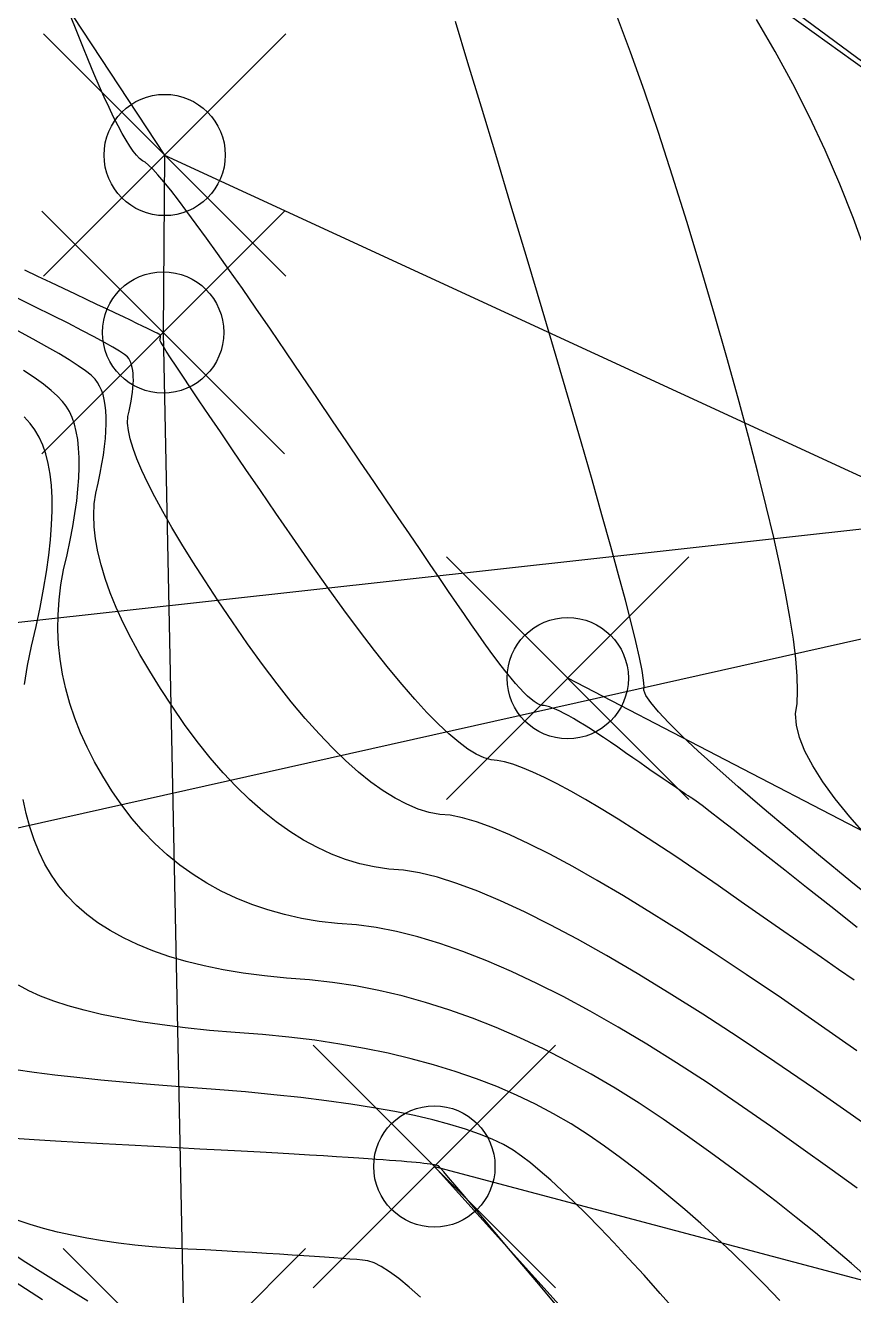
# Model space of a CAD drawing. Extents: x 83 to 1412852, y -76 to 4931706.
# Drawn here: x 1412644.17 to 1412649.64, y 4931551.01 to 4931559.38 of the extents above; entities that cross this region are included whole.
import ezdxf

# ---------------------------------------------------------------- set-up
doc = ezdxf.new("R2010")
doc.units = 0
doc.header["$MEASUREMENT"] = 0
doc.header["$PDMODE"] = 35
doc.header["$PDSIZE"] = 0.8
doc.layers.get('0').update_dxf_attribs({"color": 1, "linetype": 'CONTINUOUS'})
doc.layers.add('Ground topo-Rev01', color=1, linetype='CONTINUOUS')
doc.layers.add('New scratch layer', color=1, linetype='CONTINUOUS')

msp = doc.modelspace()

# ---------------------------------------------------------------- linework, layer by layer
for points in [[(1412625.83, 4931580.38), (1412628.75, 4931581.8), (1412632.64, 4931582.21), (1412634.8, 4931580.2), (1412637.58, 4931576.34), (1412641.3, 4931568.83), (1412646.46, 4931561.43), (1412653.58, 4931556.32), (1412661.21, 4931552.91), (1412664.41, 4931553.01), (1412671.43, 4931552.25), (1412680.76, 4931551.75), (1412690.96, 4931557.29), (1412699.75, 4931563.42), (1412708.32, 4931567.05)], [(1412646.87, 4931551.86), (1412664.06, 4931547.3), (1412680.47, 4931547.31), (1412698.54, 4931552.49), (1412706.91, 4931556.07), (1412714.69, 4931563.43)], [(1412711.73, 4931562.82), (1412700.57, 4931556.35), (1412691.34, 4931552.07), (1412681.93, 4931548.05), (1412672.34, 4931547.94), (1412661.77, 4931549.26), (1412658.05, 4931550.37), (1412653.65, 4931552.02), (1412647.75, 4931555.08)], [(1412649.6611, 4931553.4366), (1412649.4863, 4931553.5745), (1412649.3268, 4931553.7002), (1412649.1825, 4931553.8138), (1412649.0534, 4931553.9152), (1412648.9395, 4931554.0045), (1412648.8408, 4931554.0816), (1412648.7574, 4931554.1466), (1412648.6892, 4931554.1994), (1412648.6362, 4931554.2401), (1412648.5985, 4931554.2687), (1412648.5759, 4931554.2851), (1412648.5686, 4931554.2894), (1412648.5586, 4931554.2956), (1412648.5458, 4931554.3038), (1412648.5303, 4931554.3139), (1412648.5121, 4931554.326), (1412648.4912, 4931554.3401), (1412648.4675, 4931554.3562), (1412648.4411, 4931554.3742), (1412648.4119, 4931554.3941), (1412648.3801, 4931554.416), (1412648.3455, 4931554.4399), (1412648.3082, 4931554.4657), (1412648.2681, 4931554.4935), (1412648.2254, 4931554.5233), (1412648.1799, 4931554.555), (1412648.1316, 4931554.5887), (1412648.0807, 4931554.6244), (1412648.0321, 4931554.6578), (1412647.9857, 4931554.6892), (1412647.9418, 4931554.7183), (1412647.9001, 4931554.7453), (1412647.8608, 4931554.7701), (1412647.8237, 4931554.7928), (1412647.789, 4931554.8132), (1412647.7567, 4931554.8316), (1412647.7266, 4931554.8477), (1412647.6989, 4931554.8617), (1412647.6735, 4931554.8735), (1412647.6504, 4931554.8832), (1412647.6296, 4931554.8907), (1412647.6111, 4931554.896), (1412647.595, 4931554.8992), (1412647.5812, 4931554.9002), (1412647.5656, 4931554.905), (1412647.5482, 4931554.9136), (1412647.529, 4931554.926), (1412647.508, 4931554.9421), (1412647.4852, 4931554.9621), (1412647.4606, 4931554.9858), (1412647.4342, 4931555.0134), (1412647.4061, 4931555.0447), (1412647.3761, 4931555.0798), (1412647.3443, 4931555.1187), (1412647.3107, 4931555.1614), (1412647.2753, 4931555.2079), (1412647.2381, 4931555.2582), (1412647.1991, 4931555.3123), (1412647.1584, 4931555.3702), (1412647.1158, 4931555.4318), (1412647.0692, 4931555.4995), (1412647.0186, 4931555.5731), (1412646.964, 4931555.6527), (1412646.9054, 4931555.7383), (1412646.8428, 4931555.8299), (1412646.7761, 4931555.9275), (1412646.7055, 4931556.031), (1412646.6308, 4931556.1406), (1412646.5522, 4931556.2561), (1412646.4695, 4931556.3776), (1412646.3828, 4931556.5051), (1412646.2922, 4931556.6386), (1412646.1975, 4931556.778), (1412646.0988, 4931556.9235), (1412645.9961, 4931557.0749), (1412645.8894, 4931557.2324), (1412645.7882, 4931557.3805), (1412645.6927, 4931557.5194), (1412645.6028, 4931557.6491), (1412645.5185, 4931557.7694), (1412645.4398, 4931557.8806), (1412645.3666, 4931557.9824), (1412645.2991, 4931558.075), (1412645.2372, 4931558.1584), (1412645.1809, 4931558.2324), (1412645.1301, 4931558.2973), (1412645.085, 4931558.3528), (1412645.0455, 4931558.3991), (1412645.0115, 4931558.4362), (1412644.9832, 4931558.4639), (1412644.9605, 4931558.4825), (1412644.9433, 4931558.4917), (1412644.9247, 4931558.5069), (1412644.9046, 4931558.5281), (1412644.8831, 4931558.5552), (1412644.8601, 4931558.5883), (1412644.8356, 4931558.6273), (1412644.8096, 4931558.6722), (1412644.7822, 4931558.7231), (1412644.7533, 4931558.78), (1412644.723, 4931558.8427), (1412644.6911, 4931558.9115), (1412644.6578, 4931558.9862), (1412644.623, 4931559.0668), (1412644.5868, 4931559.1534), (1412644.5491, 4931559.2459), (1412644.5099, 4931559.3444), (1412644.4692, 4931559.4488)], [(1412649.8506, 4931553.5519), (1412649.6193, 4931553.7398), (1412649.4059, 4931553.9149), (1412649.2106, 4931554.0773), (1412649.0334, 4931554.227), (1412648.8743, 4931554.364), (1412648.7332, 4931554.4882), (1412648.6101, 4931554.5998), (1412648.5052, 4931554.6986), (1412648.4183, 4931554.7846), (1412648.3494, 4931554.858), (1412648.2986, 4931554.9186), (1412648.2659, 4931554.9666), (1412648.2512, 4931555.0017), (1412648.2546, 4931555.0242), (1412648.2511, 4931555.0674), (1412648.2408, 4931555.1313), (1412648.2236, 4931555.2158), (1412648.1995, 4931555.3211), (1412648.1686, 4931555.4471), (1412648.1308, 4931555.5938), (1412648.0861, 4931555.7612), (1412648.0346, 4931555.9493), (1412647.9762, 4931556.1582), (1412647.911, 4931556.3877), (1412647.8389, 4931556.6379), (1412647.7599, 4931556.9088), (1412647.6741, 4931557.2005), (1412647.5814, 4931557.5128), (1412647.4818, 4931557.8459), (1412647.3754, 4931558.1996), (1412647.2749, 4931558.5329), (1412647.1803, 4931558.8458), (1412647.0916, 4931559.1381), (1412647.0089, 4931559.4101)], [(1412649.725, 4931554.0383), (1412649.6124, 4931554.1652), (1412649.5151, 4931554.2846), (1412649.4331, 4931554.3967), (1412649.3665, 4931554.5012), (1412649.3153, 4931554.5984), (1412649.2794, 4931554.6881), (1412649.2588, 4931554.7704), (1412649.2536, 4931554.8452), (1412649.2638, 4931554.9126), (1412649.2674, 4931554.9955), (1412649.2645, 4931555.0938), (1412649.255, 4931555.2075), (1412649.239, 4931555.3367), (1412649.2164, 4931555.4813), (1412649.1873, 4931555.6413), (1412649.1516, 4931555.8168), (1412649.1094, 4931556.0077), (1412649.0606, 4931556.2141), (1412649.0053, 4931556.4359), (1412648.9434, 4931556.6731), (1412648.875, 4931556.9258), (1412648.8001, 4931557.1939), (1412648.7186, 4931557.4775), (1412648.6305, 4931557.7765), (1412648.5359, 4931558.091), (1412648.4419, 4931558.3914), (1412648.3485, 4931558.6779), (1412648.2557, 4931558.9505), (1412648.1634, 4931559.209), (1412648.0717, 4931559.4536)], [(1412649.7195, 4931557.881), (1412649.6356, 4931558.1107), (1412649.5451, 4931558.3373), (1412649.4482, 4931558.5608), (1412649.3447, 4931558.7813), (1412649.2348, 4931558.9987), (1412649.1183, 4931559.213), (1412648.9954, 4931559.4242)], [(1412649.6402, 4931553.0881), (1412649.5365, 4931553.1597), (1412649.4245, 4931553.2372), (1412649.3044, 4931553.3206), (1412649.1761, 4931553.4099), (1412649.0396, 4931553.5051), (1412648.8949, 4931553.6061), (1412648.7421, 4931553.7131), (1412648.5962, 4931553.8135), (1412648.4572, 4931553.9075), (1412648.3253, 4931553.9949), (1412648.2003, 4931554.0759), (1412648.0823, 4931554.1503), (1412647.9712, 4931554.2183), (1412647.8671, 4931554.2797), (1412647.77, 4931554.3347), (1412647.6798, 4931554.3832), (1412647.5966, 4931554.4252), (1412647.5204, 4931554.4606), (1412647.4511, 4931554.4896), (1412647.3888, 4931554.5121), (1412647.3334, 4931554.5281), (1412647.2851, 4931554.5376), (1412647.2437, 4931554.5406), (1412647.1975, 4931554.5541), (1412647.1466, 4931554.578), (1412647.0909, 4931554.6123), (1412647.0305, 4931554.6571), (1412646.9653, 4931554.7123), (1412646.8954, 4931554.778), (1412646.8207, 4931554.8541), (1412646.7412, 4931554.9407), (1412646.657, 4931555.0377), (1412646.5681, 4931555.1452), (1412646.4743, 4931555.2631), (1412646.3759, 4931555.3915), (1412646.2726, 4931555.5303), (1412646.1646, 4931555.6795), (1412646.0519, 4931555.8392), (1412645.9344, 4931556.0094), (1412645.8243, 4931556.1691), (1412645.7216, 4931556.3184), (1412645.6263, 4931556.4572), (1412645.5383, 4931556.5856), (1412645.4578, 4931556.7036), (1412645.3846, 4931556.8112), (1412645.3189, 4931556.9083), (1412645.2605, 4931556.9949), (1412645.2095, 4931557.0712), (1412645.1659, 4931557.137), (1412645.1297, 4931557.1924), (1412645.1009, 4931557.2373), (1412645.0795, 4931557.2718), (1412645.0654, 4931557.2959), (1412645.0588, 4931557.3095), (1412645.0595, 4931557.3127), (1412645.0602, 4931557.3158), (1412645.0608, 4931557.3187), (1412645.0612, 4931557.3215), (1412645.0616, 4931557.3242), (1412645.0619, 4931557.3267), (1412645.062, 4931557.329), (1412645.0621, 4931557.3313), (1412645.0621, 4931557.3334), (1412645.062, 4931557.3354), (1412645.0618, 4931557.3372), (1412645.0615, 4931557.3389), (1412645.0611, 4931557.3405), (1412645.0606, 4931557.3419), (1412645.0601, 4931557.3432), (1412645.0594, 4931557.3443), (1412645.0586, 4931557.3453), (1412645.0526, 4931557.3488), (1412645.0414, 4931557.3546), (1412645.0251, 4931557.3628), (1412645.0035, 4931557.3734), (1412644.9767, 4931557.3864), (1412644.9447, 4931557.4019), (1412644.9075, 4931557.4197), (1412644.8651, 4931557.4399), (1412644.8174, 4931557.4625), (1412644.7646, 4931557.4876), (1412644.7066, 4931557.515), (1412644.6434, 4931557.5448), (1412644.5749, 4931557.5771), (1412644.5013, 4931557.6117), (1412644.4224, 4931557.6488), (1412644.3384, 4931557.6882), (1412644.2532, 4931557.7286), (1412644.1668, 4931557.7701)], [(1412649.6582, 4931552.6236), (1412649.4034, 4931552.8018), (1412649.1603, 4931552.9692), (1412648.9287, 4931553.1258), (1412648.7088, 4931553.2715), (1412648.5005, 4931553.4064), (1412648.3038, 4931553.5305), (1412648.1186, 4931553.6438), (1412647.9452, 4931553.7462), (1412647.7833, 4931553.8378), (1412647.633, 4931553.9186), (1412647.4943, 4931553.9886), (1412647.3673, 4931554.0477), (1412647.2518, 4931554.096), (1412647.148, 4931554.1335), (1412647.0557, 4931554.1602), (1412646.9751, 4931554.176), (1412646.9061, 4931554.181), (1412646.8352, 4931554.1948), (1412646.7622, 4931554.2173), (1412646.6874, 4931554.2486), (1412646.6106, 4931554.2886), (1412646.5318, 4931554.3374), (1412646.4511, 4931554.395), (1412646.3684, 4931554.4613), (1412646.2838, 4931554.5363), (1412646.1973, 4931554.6202), (1412646.1088, 4931554.7127), (1412646.0183, 4931554.8141), (1412645.9259, 4931554.9242), (1412645.8315, 4931555.043), (1412645.7352, 4931555.1706), (1412645.6369, 4931555.307), (1412645.5367, 4931555.4521), (1412645.4433, 4931555.5904), (1412645.3566, 4931555.7218), (1412645.2767, 4931555.8463), (1412645.2036, 4931555.9639), (1412645.1373, 4931556.0747), (1412645.0777, 4931556.1786), (1412645.025, 4931556.2757), (1412644.979, 4931556.3658), (1412644.9398, 4931556.4491), (1412644.9073, 4931556.5256), (1412644.8817, 4931556.5951), (1412644.8628, 4931556.6578), (1412644.8507, 4931556.7136), (1412644.8454, 4931556.7626), (1412644.8468, 4931556.8046), (1412644.855, 4931556.8399), (1412644.8622, 4931556.8736), (1412644.8684, 4931556.9058), (1412644.8735, 4931556.9365), (1412644.8775, 4931556.9657), (1412644.8805, 4931556.9934), (1412644.8825, 4931557.0195), (1412644.8834, 4931557.0442), (1412644.8833, 4931557.0674), (1412644.8821, 4931557.0891), (1412644.8799, 4931557.1093), (1412644.8766, 4931557.1279), (1412644.8723, 4931557.1451), (1412644.867, 4931557.1608), (1412644.8606, 4931557.1749), (1412644.8531, 4931557.1876), (1412644.8447, 4931557.1988), (1412644.8243, 4931557.215), (1412644.7921, 4931557.2364), (1412644.748, 4931557.263), (1412644.692, 4931557.2946), (1412644.6241, 4931557.3314), (1412644.5444, 4931557.3733), (1412644.4528, 4931557.4203), (1412644.3493, 4931557.4725), (1412644.2339, 4931557.5298), (1412644.1067, 4931557.5922)], [(1412649.8837, 4931552.0167), (1412649.635, 4931552.1912), (1412649.3709, 4931552.376), (1412649.1172, 4931552.5497), (1412648.874, 4931552.7122), (1412648.6412, 4931552.8637), (1412648.419, 4931553.004), (1412648.2072, 4931553.1332), (1412648.0059, 4931553.2514), (1412647.815, 4931553.3584), (1412647.6346, 4931553.4543), (1412647.4647, 4931553.539), (1412647.3053, 4931553.6127), (1412647.1563, 4931553.6753), (1412647.0178, 4931553.7267), (1412646.8898, 4931553.7671), (1412646.7723, 4931553.7963), (1412646.6652, 4931553.8144), (1412646.5686, 4931553.8214), (1412646.4728, 4931553.8355), (1412646.3779, 4931553.8566), (1412646.2839, 4931553.8849), (1412646.1907, 4931553.9201), (1412646.0983, 4931553.9625), (1412646.0068, 4931554.0119), (1412645.9162, 4931554.0684), (1412645.8264, 4931554.132), (1412645.7375, 4931554.2026), (1412645.6494, 4931554.2803), (1412645.5622, 4931554.365), (1412645.4759, 4931554.4569), (1412645.3904, 4931554.5558), (1412645.3057, 4931554.6617), (1412645.2219, 4931554.7748), (1412645.139, 4931554.8949), (1412645.0622, 4931555.0117), (1412644.9916, 4931555.1252), (1412644.9272, 4931555.2353), (1412644.8689, 4931555.3422), (1412644.8168, 4931555.4458), (1412644.7708, 4931555.5461), (1412644.7311, 4931555.643), (1412644.6975, 4931555.7367), (1412644.67, 4931555.8271), (1412644.6487, 4931555.9141), (1412644.6336, 4931555.9979), (1412644.6247, 4931556.0783), (1412644.6219, 4931556.1554), (1412644.6253, 4931556.2293), (1412644.6348, 4931556.2998), (1412644.6505, 4931556.367), (1412644.6642, 4931556.4313), (1412644.676, 4931556.4928), (1412644.6857, 4931556.5514), (1412644.6934, 4931556.6072), (1412644.6992, 4931556.66), (1412644.7029, 4931556.71), (1412644.7047, 4931556.7572), (1412644.7044, 4931556.8014), (1412644.7022, 4931556.8428), (1412644.698, 4931556.8813), (1412644.6918, 4931556.917), (1412644.6835, 4931556.9498), (1412644.6733, 4931556.9797), (1412644.6611, 4931557.0067), (1412644.6469, 4931557.0309), (1412644.6307, 4931557.0522), (1412644.604, 4931557.0776), (1412644.5667, 4931557.107), (1412644.5189, 4931557.1406), (1412644.4605, 4931557.1783), (1412644.3917, 4931557.22), (1412644.3122, 4931557.2658), (1412644.2223, 4931557.3158), (1412644.1218, 4931557.3698)], [(1412649.6606, 4931551.7163), (1412649.4799, 4931551.8469), (1412649.2889, 4931551.9833), (1412649.0875, 4931552.1256), (1412648.8756, 4931552.2738), (1412648.6693, 4931552.4133), (1412648.4684, 4931552.5441), (1412648.273, 4931552.6662), (1412648.083, 4931552.7796), (1412647.8986, 4931552.8843), (1412647.7196, 4931552.9803), (1412647.5461, 4931553.0676), (1412647.3781, 4931553.1462), (1412647.2155, 4931553.2161), (1412647.0585, 4931553.2773), (1412646.9069, 4931553.3298), (1412646.7607, 4931553.3736), (1412646.6201, 4931553.4087), (1412646.4849, 4931553.4351), (1412646.3552, 4931553.4528), (1412646.231, 4931553.4618), (1412646.1105, 4931553.4762), (1412645.9936, 4931553.496), (1412645.8803, 4931553.5211), (1412645.7707, 4931553.5517), (1412645.6648, 4931553.5876), (1412645.5626, 4931553.6289), (1412645.464, 4931553.6755), (1412645.369, 4931553.7276), (1412645.2778, 4931553.785), (1412645.1901, 4931553.8478), (1412645.1062, 4931553.916), (1412645.0259, 4931553.9895), (1412644.9492, 4931554.0685), (1412644.8763, 4931554.1528), (1412644.8069, 4931554.2425), (1412644.7413, 4931554.3376), (1412644.6812, 4931554.4329), (1412644.6266, 4931554.5285), (1412644.5776, 4931554.6244), (1412644.5342, 4931554.7205), (1412644.4963, 4931554.8169), (1412644.464, 4931554.9135), (1412644.4372, 4931555.0104), (1412644.4159, 4931555.1076), (1412644.4003, 4931555.205), (1412644.3901, 4931555.3027), (1412644.3856, 4931555.4006), (1412644.3866, 4931555.4988), (1412644.3931, 4931555.5972), (1412644.4052, 4931555.6959), (1412644.4228, 4931555.7949), (1412644.446, 4931555.8941), (1412644.4663, 4931555.9891), (1412644.4836, 4931556.0799), (1412644.4979, 4931556.1664), (1412644.5094, 4931556.2487), (1412644.5178, 4931556.3267), (1412644.5234, 4931556.4005), (1412644.526, 4931556.4701), (1412644.5256, 4931556.5354), (1412644.5223, 4931556.5965), (1412644.5161, 4931556.6534), (1412644.5069, 4931556.706), (1412644.4947, 4931556.7544), (1412644.4797, 4931556.7986), (1412644.4616, 4931556.8385), (1412644.4407, 4931556.8742), (1412644.4168, 4931556.9056), (1412644.3837, 4931556.9401), (1412644.3413, 4931556.9776), (1412644.2898, 4931557.0182), (1412644.2291, 4931557.0619), (1412644.1592, 4931557.1086)], [(1412644.1643, 4931555.0391), (1412644.1851, 4931555.1626), (1412644.2108, 4931555.2901), (1412644.2415, 4931555.4213), (1412644.2683, 4931555.5469), (1412644.2912, 4931555.6669), (1412644.3102, 4931555.7814), (1412644.3253, 4931555.8902), (1412644.3365, 4931555.9934), (1412644.3438, 4931556.091), (1412644.3472, 4931556.183), (1412644.3468, 4931556.2694), (1412644.3424, 4931556.3503), (1412644.3341, 4931556.4255), (1412644.322, 4931556.4951), (1412644.3059, 4931556.5591), (1412644.286, 4931556.6174), (1412644.2622, 4931556.6702), (1412644.2344, 4931556.7174), (1412644.2028, 4931556.759), (1412644.1633, 4931556.8026)], [(1412649.7344, 4931551.1223), (1412649.6232, 4931551.2206), (1412649.5065, 4931551.3203), (1412649.3845, 4931551.4216), (1412649.2572, 4931551.5243), (1412649.1245, 4931551.6284), (1412648.9864, 4931551.7341), (1412648.8429, 4931551.8413), (1412648.6941, 4931551.9499), (1412648.54, 4931552.06), (1412648.3804, 4931552.1716), (1412648.2214, 4931552.2769), (1412648.0628, 4931552.376), (1412647.9047, 4931552.4687), (1412647.7471, 4931552.5552), (1412647.59, 4931552.6353), (1412647.4333, 4931552.7092), (1412647.2772, 4931552.7768), (1412647.1215, 4931552.8381), (1412646.9663, 4931552.8931), (1412646.8116, 4931552.9419), (1412646.6574, 4931552.9843), (1412646.5036, 4931553.0205), (1412646.3504, 4931553.0504), (1412646.1976, 4931553.0739), (1412646.0453, 4931553.0912), (1412645.8935, 4931553.1022), (1412645.7481, 4931553.1169), (1412645.6092, 4931553.1353), (1412645.4768, 4931553.1574), (1412645.3508, 4931553.1832), (1412645.2313, 4931553.2127), (1412645.1183, 4931553.2458), (1412645.0117, 4931553.2827), (1412644.9116, 4931553.3232), (1412644.818, 4931553.3674), (1412644.7308, 4931553.4153), (1412644.6501, 4931553.4669), (1412644.5759, 4931553.5222), (1412644.5081, 4931553.5812), (1412644.4468, 4931553.6439), (1412644.392, 4931553.7103), (1412644.3436, 4931553.7803), (1412644.3001, 4931553.8542), (1412644.2616, 4931553.9319), (1412644.2281, 4931554.0135), (1412644.1995, 4931554.0988), (1412644.1758, 4931554.188), (1412644.1571, 4931554.281)], [(1412649.1507, 4931550.9768), (1412649.047, 4931551.0839), (1412648.943, 4931551.1881), (1412648.8387, 4931551.2894), (1412648.734, 4931551.3877), (1412648.629, 4931551.4831), (1412648.5237, 4931551.5756), (1412648.4181, 4931551.6652), (1412648.3122, 4931551.7519), (1412648.2059, 4931551.8357), (1412648.0993, 4931551.9165), (1412647.9924, 4931551.9944), (1412647.8852, 4931552.0695), (1412647.7735, 4931552.1406), (1412647.6572, 4931552.2079), (1412647.5364, 4931552.2712), (1412647.4112, 4931552.3308), (1412647.2814, 4931552.3864), (1412647.1471, 4931552.4382), (1412647.0083, 4931552.486), (1412646.8649, 4931552.5301), (1412646.7171, 4931552.5702), (1412646.5648, 4931552.6065), (1412646.4079, 4931552.6388), (1412646.2465, 4931552.6674), (1412646.0806, 4931552.692), (1412645.9102, 4931552.7128), (1412645.7353, 4931552.7296), (1412645.5559, 4931552.7426), (1412645.3858, 4931552.7577), (1412645.2249, 4931552.7747), (1412645.0733, 4931552.7937), (1412644.9309, 4931552.8147), (1412644.7978, 4931552.8377), (1412644.674, 4931552.8628), (1412644.5595, 4931552.8898), (1412644.4543, 4931552.9188), (1412644.3583, 4931552.9498), (1412644.2715, 4931552.9829), (1412644.1941, 4931553.0179), (1412644.1259, 4931553.0549)], [(1412648.4721, 4931550.8972), (1412648.3606, 4931551.0234), (1412648.2537, 4931551.1423), (1412648.1516, 4931551.2539), (1412648.0542, 4931551.3581), (1412647.9615, 4931551.4551), (1412647.8736, 4931551.5447), (1412647.7903, 4931551.627), (1412647.7118, 4931551.702), (1412647.638, 4931551.7697), (1412647.5689, 4931551.8301), (1412647.5045, 4931551.8831), (1412647.4449, 4931551.9289), (1412647.39, 4931551.9673), (1412647.3256, 4931552.0042), (1412647.2516, 4931552.0397), (1412647.1682, 4931552.0738), (1412647.0752, 4931552.1063), (1412646.9728, 4931552.1374), (1412646.8608, 4931552.1671), (1412646.7393, 4931552.1953), (1412646.6084, 4931552.222), (1412646.4679, 4931552.2472), (1412646.3179, 4931552.271), (1412646.1584, 4931552.2934), (1412645.9894, 4931552.3142), (1412645.8109, 4931552.3336), (1412645.6229, 4931552.3516), (1412645.4254, 4931552.368), (1412645.2184, 4931552.3831), (1412645.0234, 4931552.3984), (1412644.8405, 4931552.414), (1412644.6697, 4931552.43), (1412644.511, 4931552.4462), (1412644.3644, 4931552.4628), (1412644.2298, 4931552.4797), (1412644.1073, 4931552.4969)], [(1412647.6902, 4931550.9275), (1412647.5704, 4931551.0699), (1412647.4604, 4931551.2006), (1412647.3602, 4931551.3196), (1412647.2697, 4931551.4269), (1412647.189, 4931551.5224), (1412647.1181, 4931551.6063), (1412647.0569, 4931551.6784), (1412647.0055, 4931551.7388), (1412646.9638, 4931551.7875), (1412646.9319, 4931551.8245), (1412646.9098, 4931551.8497), (1412646.8974, 4931551.8633), (1412646.8948, 4931551.8651), (1412646.8894, 4931551.867), (1412646.8814, 4931551.869), (1412646.8707, 4931551.8712), (1412646.8573, 4931551.8734), (1412646.8412, 4931551.8757), (1412646.8224, 4931551.878), (1412646.8008, 4931551.8805), (1412646.7766, 4931551.8831), (1412646.7497, 4931551.8858), (1412646.7201, 4931551.8885), (1412646.6878, 4931551.8914), (1412646.6527, 4931551.8943), (1412646.615, 4931551.8974), (1412646.5746, 4931551.9005), (1412646.5315, 4931551.9038), (1412646.4857, 4931551.9071), (1412646.432, 4931551.9108), (1412646.3704, 4931551.9148), (1412646.301, 4931551.9192), (1412646.2237, 4931551.924), (1412646.1386, 4931551.9292), (1412646.0456, 4931551.9347), (1412645.9447, 4931551.9405), (1412645.836, 4931551.9468), (1412645.7194, 4931551.9534), (1412645.595, 4931551.9603), (1412645.4626, 4931551.9676), (1412645.3225, 4931551.9753), (1412645.1744, 4931551.9834), (1412645.0185, 4931551.9918), (1412644.8547, 4931552.0006), (1412644.6831, 4931552.0097), (1412644.5215, 4931552.0187), (1412644.37, 4931552.0276), (1412644.2286, 4931552.0363), (1412644.0972, 4931552.0449)], [(1412658.73, 4931539.6), (1412658.43, 4931540.36), (1412655.52, 4931542.27), (1412646.87, 4931551.86)], [(1412646.7781, 4931550.9991), (1412646.7032, 4931551.0651), (1412646.6351, 4931551.1207), (1412646.5738, 4931551.1658), (1412646.5194, 4931551.2005), (1412646.4717, 4931551.2248), (1412646.4308, 4931551.2387), (1412646.3967, 4931551.2421), (1412646.3572, 4931551.2458), (1412646.3124, 4931551.2496), (1412646.2623, 4931551.2535), (1412646.2067, 4931551.2577), (1412646.1459, 4931551.2621), (1412646.0797, 4931551.2666), (1412646.0081, 4931551.2713), (1412645.9312, 4931551.2762), (1412645.8489, 4931551.2813), (1412645.7613, 4931551.2866), (1412645.6683, 4931551.2921), (1412645.57, 4931551.2977), (1412645.4663, 4931551.3036), (1412645.3572, 4931551.3096), (1412645.2428, 4931551.3158), (1412645.1231, 4931551.3221), (1412645.0068, 4931551.3307), (1412644.8941, 4931551.3414), (1412644.7848, 4931551.3543), (1412644.679, 4931551.3694), (1412644.5767, 4931551.3866), (1412644.4779, 4931551.4061), (1412644.3825, 4931551.4276), (1412644.2907, 4931551.4514), (1412644.2023, 4931551.4773), (1412644.1174, 4931551.5055)], [(1412644.583, 4931550.9722), (1412644.4901, 4931551.029), (1412644.3911, 4931551.0905), (1412644.286, 4931551.1566), (1412644.1749, 4931551.2274), (1412644.0576, 4931551.3028)], [(1412644.2848, 4931550.9815), (1412644.1724, 4931551.0542), (1412644.0527, 4931551.1312)]]:
    msp.add_lwpolyline(points)
at = {"color": 2, "true_color": 0xf1eb1f}
for points in [[(1412635.73, 4931573.34), (1412640.21, 4931565.93), (1412645.09, 4931558.53), (1412645.08, 4931557.36), (1412645.22, 4931550.52), (1412648.72, 4931542.76), (1412653.69, 4931538.27)], [(1412645.09, 4931558.53), (1412661.49, 4931550.97), (1412674.09, 4931550.21), (1412683.54, 4931551.15), (1412691.99, 4931555.2), (1412700.83, 4931560.13), (1412709.01, 4931564.18)]]:
    msp.add_lwpolyline(points, dxfattribs=at)
at = {"layer": 'Ground topo-Rev01', "color": 7}
for p in [(1412645.09, 4931558.53, 69.78), (1412645.08, 4931557.36, 69.98), (1412647.75, 4931555.08, 69.7), (1412646.87, 4931551.86, 71.41), (1412645.22, 4931550.52, 71.84)]:
    msp.add_point(p, dxfattribs=at)
at = {"layer": 'New scratch layer', "color": 7, "linetype": 'Continuous', "flags": 128}
for points in [[(1412636.951, 4931565.5558), (1412646.51, 4931569.94), (1412645.797, 4931568.353), (1412646.438, 4931561.5502), (1412653.654, 4931556.2255), (1412643.3235, 4931553.913), (1412640.9075, 4931553.6177), (1412636.5975, 4931554.1933), (1412636.2232, 4931557.3625), (1412634.9512, 4931559.6844), (1412637.353, 4931561.7958), (1412636.951, 4931565.5558)], [(1412653.5241, 4931556.4883), (1412661.3748, 4931553.4034), (1412661.8206, 4931549.1394), (1412658.7548, 4931547.9763), (1412657.803, 4931545.2185), (1412658.8991, 4931542.9325), (1412660.1316, 4931540.5723), (1412661.5274, 4931539.4473), (1412662.1269, 4931539.6354), (1412662.3327, 4931539.6338), (1412657.05, 4931534.8), (1412651.5, 4931532.78), (1412643.415, 4931544.6978), (1412641.0469, 4931555.1085), (1412653.5241, 4931556.4883)]]:
    msp.add_lwpolyline(points, close=True, dxfattribs=at)

doc.saveas('drawing.dxf')
